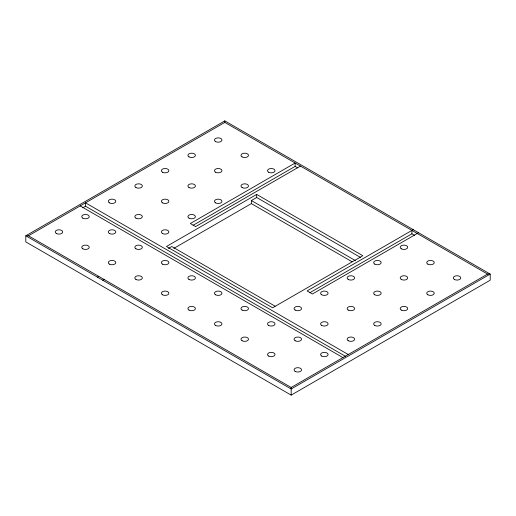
<?xml version="1.0" encoding="UTF-8"?>
<svg xmlns="http://www.w3.org/2000/svg" width="516" height="516" viewBox="0 0 516 516"><rect width="100%" height="100%" fill="white"/><g stroke="black" fill="none" stroke-linecap="round" stroke-linejoin="round"><path stroke-width="0.77" d="M224.828 120.879L25.8 235.786L25.8 241.914L291.172 395.121L490.2 280.214L490.2 274.086L224.828 120.879L224.828 122.408L487.549 274.086L490.2 274.086L291.172 388.993L25.8 235.786L28.451 235.786L291.172 387.464L487.549 274.086M28.451 235.786L224.828 122.408M82.857 207.748L85.508 206.213L345.436 356.285M97.453 277.15L98.775 276.382M193.107 225.292L295.152 166.378L297.803 167.913M102.755 280.214L104.084 279.446M300.46 166.075L195.635 226.595L190.333 223.525L295.152 163.011L295.152 166.378M256.671 194.416L166.449 246.506L272.596 307.794L362.819 255.704L256.671 194.416L256.671 197.48L360.742 257.561M168.435 248.422L171.757 246.506L275.125 306.194M351.964 261.689L251.363 203.607L251.363 200.543L256.671 197.48M173.834 248.377L251.363 203.607M413.245 229.659L307.091 290.94L312.399 294.004L418.547 232.722M309.871 292.707L411.916 233.793L414.567 235.322M251.363 200.543L355.434 260.632M348.229 354.524L85.508 202.846L85.508 206.213M80.199 205.91L342.921 357.588M411.916 230.42L411.916 233.793M291.172 387.464L291.172 395.121M109.392 264.127A3.754 2.167 0 0 0 115.668 263.16A3.754 2.167 0 0 0 111.075 260.503A3.754 2.167 0 0 0 109.392 264.127M56.315 233.484A3.754 2.167 0 0 0 62.597 232.516A3.754 2.167 0 0 0 57.998 229.859A3.754 2.167 0 0 0 56.315 233.484M82.857 248.809A3.754 2.167 0 0 0 89.133 247.835A3.754 2.167 0 0 0 84.54 245.184A3.754 2.167 0 0 0 82.857 248.809M295.152 371.378A3.754 2.167 0 0 0 301.428 370.404A3.754 2.167 0 0 0 296.835 367.753A3.754 2.167 0 0 0 295.152 371.378M268.617 356.053A3.754 2.167 0 0 0 274.893 355.085A3.754 2.167 0 0 0 270.3 352.428A3.754 2.167 0 0 0 268.617 356.053M242.075 340.734A3.754 2.167 0 0 0 248.357 339.76A3.754 2.167 0 0 0 243.758 337.109A3.754 2.167 0 0 0 242.075 340.734M135.927 248.809A3.754 2.167 0 0 0 142.21 247.835A3.754 2.167 0 0 0 137.611 245.184A3.754 2.167 0 0 0 135.927 248.809M82.857 218.165A3.754 2.167 0 0 0 89.133 217.191A3.754 2.167 0 0 0 84.54 214.54A3.754 2.167 0 0 0 82.857 218.165M109.392 233.484A3.754 2.167 0 0 0 115.668 232.516A3.754 2.167 0 0 0 111.075 229.859A3.754 2.167 0 0 0 109.392 233.484M321.687 356.053A3.754 2.167 0 0 0 327.97 355.085A3.754 2.167 0 0 0 323.371 352.428A3.754 2.167 0 0 0 321.687 356.053M295.152 340.734A3.754 2.167 0 0 0 301.428 339.76A3.754 2.167 0 0 0 296.835 337.109A3.754 2.167 0 0 0 295.152 340.734M268.617 325.415A3.754 2.167 0 0 0 274.893 324.441A3.754 2.167 0 0 0 270.3 321.791A3.754 2.167 0 0 0 268.617 325.415M162.469 233.484A3.754 2.167 0 0 0 168.745 232.516A3.754 2.167 0 0 0 164.146 229.859A3.754 2.167 0 0 0 162.469 233.484M109.392 202.846A3.754 2.167 0 0 0 115.668 201.872A3.754 2.167 0 0 0 111.075 199.221A3.754 2.167 0 0 0 109.392 202.846M135.927 218.165A3.754 2.167 0 0 0 142.21 217.191A3.754 2.167 0 0 0 137.611 214.54A3.754 2.167 0 0 0 135.927 218.165M348.229 340.734A3.754 2.167 0 0 0 354.505 339.76A3.754 2.167 0 0 0 349.906 337.109A3.754 2.167 0 0 0 348.229 340.734M321.687 325.415A3.754 2.167 0 0 0 327.97 324.441A3.754 2.167 0 0 0 323.371 321.791A3.754 2.167 0 0 0 321.687 325.415M295.152 310.09A3.754 2.167 0 0 0 301.428 309.123A3.754 2.167 0 0 0 296.835 306.465A3.754 2.167 0 0 0 295.152 310.09M189.004 218.165A3.754 2.167 0 0 0 195.28 217.191A3.754 2.167 0 0 0 190.688 214.54A3.754 2.167 0 0 0 189.004 218.165M135.927 187.521A3.754 2.167 0 0 0 142.21 186.553A3.754 2.167 0 0 0 137.611 183.896A3.754 2.167 0 0 0 135.927 187.521M162.469 202.846A3.754 2.167 0 0 0 168.745 201.872A3.754 2.167 0 0 0 164.146 199.221A3.754 2.167 0 0 0 162.469 202.846M374.764 325.415A3.754 2.167 0 0 0 381.04 324.441A3.754 2.167 0 0 0 376.448 321.791A3.754 2.167 0 0 0 374.764 325.415M348.229 310.09A3.754 2.167 0 0 0 354.505 309.123A3.754 2.167 0 0 0 349.906 306.465A3.754 2.167 0 0 0 348.229 310.09M321.687 294.771A3.754 2.167 0 0 0 327.97 293.798A3.754 2.167 0 0 0 323.371 291.147A3.754 2.167 0 0 0 321.687 294.771M215.54 202.846A3.754 2.167 0 0 0 221.822 201.872A3.754 2.167 0 0 0 217.223 199.221A3.754 2.167 0 0 0 215.54 202.846M162.469 172.202A3.754 2.167 0 0 0 168.745 171.228A3.754 2.167 0 0 0 164.146 168.577A3.754 2.167 0 0 0 162.469 172.202M189.004 187.521A3.754 2.167 0 0 0 195.28 186.553A3.754 2.167 0 0 0 190.688 183.896A3.754 2.167 0 0 0 189.004 187.521M401.3 310.09A3.754 2.167 0 0 0 407.582 309.123A3.754 2.167 0 0 0 402.983 306.465A3.754 2.167 0 0 0 401.3 310.09M374.764 294.771A3.754 2.167 0 0 0 381.04 293.798A3.754 2.167 0 0 0 376.448 291.147A3.754 2.167 0 0 0 374.764 294.771M348.229 279.446A3.754 2.167 0 0 0 354.505 278.479A3.754 2.167 0 0 0 349.906 275.821A3.754 2.167 0 0 0 348.229 279.446M242.075 187.521A3.754 2.167 0 0 0 248.357 186.553A3.754 2.167 0 0 0 243.758 183.896A3.754 2.167 0 0 0 242.075 187.521M189.004 156.883A3.754 2.167 0 0 0 195.28 155.909A3.754 2.167 0 0 0 190.688 153.258A3.754 2.167 0 0 0 189.004 156.883M215.54 172.202A3.754 2.167 0 0 0 221.822 171.228A3.754 2.167 0 0 0 217.223 168.577A3.754 2.167 0 0 0 215.54 172.202M427.835 294.771A3.754 2.167 0 0 0 434.117 293.798A3.754 2.167 0 0 0 429.518 291.147A3.754 2.167 0 0 0 427.835 294.771M401.3 279.446A3.754 2.167 0 0 0 407.582 278.479A3.754 2.167 0 0 0 402.983 275.821A3.754 2.167 0 0 0 401.3 279.446M374.764 264.127A3.754 2.167 0 0 0 381.04 263.16A3.754 2.167 0 0 0 376.448 260.503A3.754 2.167 0 0 0 374.764 264.127M268.617 172.202A3.754 2.167 0 0 0 274.893 171.228A3.754 2.167 0 0 0 270.3 168.577A3.754 2.167 0 0 0 268.617 172.202M215.54 141.558A3.754 2.167 0 0 0 221.822 140.591A3.754 2.167 0 0 0 217.223 137.933A3.754 2.167 0 0 0 215.54 141.558M242.075 156.883A3.754 2.167 0 0 0 248.357 155.909A3.754 2.167 0 0 0 243.758 153.258A3.754 2.167 0 0 0 242.075 156.883M454.377 279.446A3.754 2.167 0 0 0 460.653 278.479A3.754 2.167 0 0 0 456.06 275.821A3.754 2.167 0 0 0 454.377 279.446M427.835 264.127A3.754 2.167 0 0 0 434.117 263.16A3.754 2.167 0 0 0 429.518 260.503A3.754 2.167 0 0 0 427.835 264.127M401.3 248.809A3.754 2.167 0 0 0 407.582 247.835A3.754 2.167 0 0 0 402.983 245.184A3.754 2.167 0 0 0 401.3 248.809M135.927 279.446A3.754 2.167 0 0 0 142.21 278.479A3.754 2.167 0 0 0 137.611 275.821A3.754 2.167 0 0 0 135.927 279.446M162.469 294.771A3.754 2.167 0 0 0 168.745 293.798A3.754 2.167 0 0 0 164.146 291.147A3.754 2.167 0 0 0 162.469 294.771M189.004 310.09A3.754 2.167 0 0 0 195.28 309.123A3.754 2.167 0 0 0 190.688 306.465A3.754 2.167 0 0 0 189.004 310.09M215.54 325.415A3.754 2.167 0 0 0 221.822 324.441A3.754 2.167 0 0 0 217.223 321.791A3.754 2.167 0 0 0 215.54 325.415M162.469 264.127A3.754 2.167 0 0 0 168.745 263.16A3.754 2.167 0 0 0 164.146 260.503A3.754 2.167 0 0 0 162.469 264.127M189.004 279.446A3.754 2.167 0 0 0 195.28 278.479A3.754 2.167 0 0 0 190.688 275.821A3.754 2.167 0 0 0 189.004 279.446M215.54 294.771A3.754 2.167 0 0 0 221.822 293.798A3.754 2.167 0 0 0 217.223 291.147A3.754 2.167 0 0 0 215.54 294.771M242.075 310.09A3.754 2.167 0 0 0 248.357 309.123A3.754 2.167 0 0 0 243.758 306.465A3.754 2.167 0 0 0 242.075 310.09"/></g></svg>
